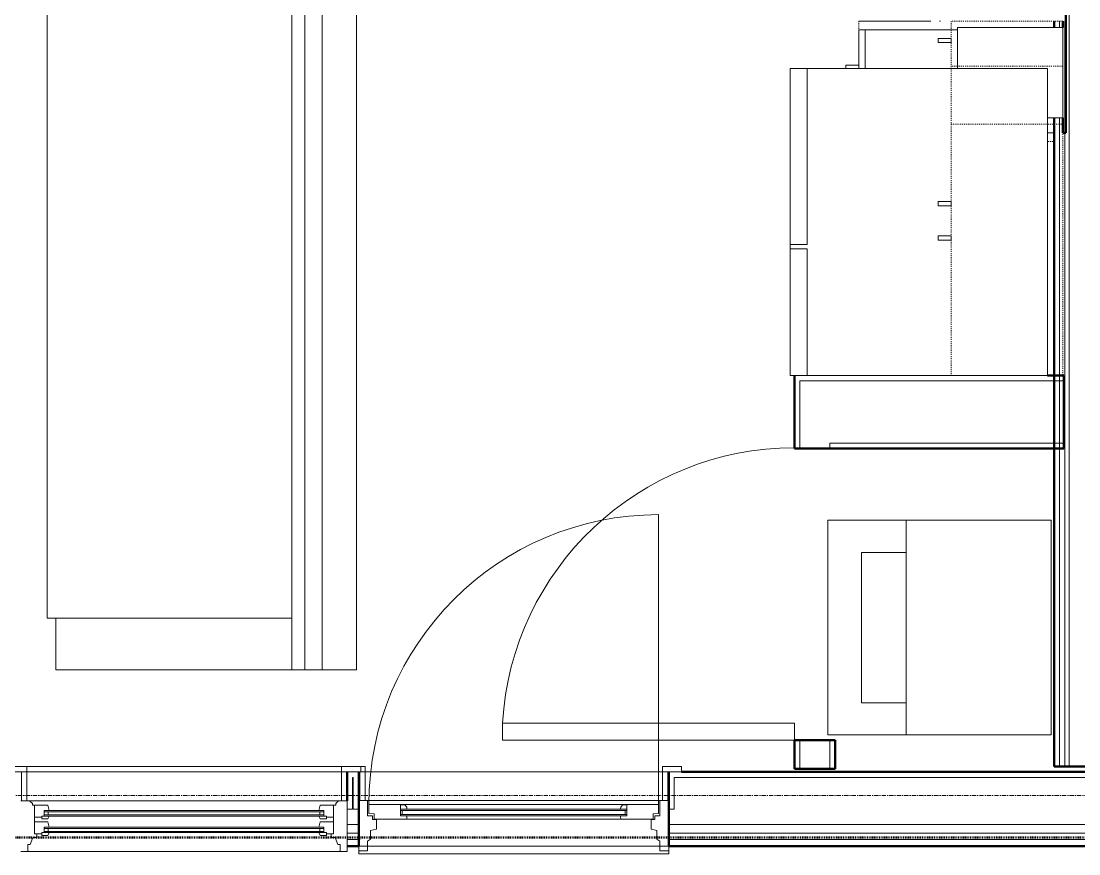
# Model space of a CAD drawing. Header units: inches. Extents: x -4266 to -1814, y 9706 to 12441.
# Drawn here: x -2637.7 to -2514.5, y 11275.4 to 11372.4 of the extents above; entities that cross this region are included whole.
import ezdxf

# ---------------------------------------------------------------- set-up
doc = ezdxf.new("R2010")
doc.units = ezdxf.units.IN
doc.header["$MEASUREMENT"] = 0
for name, pattern in [('Dash', [0.25, 0.125, -0.125]), ('Dash 1_16_', [0.125, 0.0625, -0.0625]), ('Grid Line 1_2_', [0.875, 0.5, -0.125, 0.125, -0.125])]:
    doc.linetypes.add(name, pattern=pattern)
for name, color, linetype, lineweight in [('A-DOOR-1', 7, 'Continuous', 9), ('A-DOOR-2', 50, 'Continuous', 20), ('A-DOOR-FRAM-1', 50, 'Continuous', 20), ('A-DOOR-FRAM-2', 7, 'Continuous', 9), ('A-DOOR-GLAZ-1', 7, 'Continuous', 9), ('A-GLAZ-1', 7, 'Continuous', 9), ('A-GLAZ-2', 50, 'Continuous', 20), ('A-WALL', 113, 'Continuous', 13), ('A-WALL-3', 250, 'Continuous', 50), ('A-WALL-4', 10, 'Continuous', 13), ('C-PROP-LINE-2', 91, 'Dash 1_16_', 50), ('I-FURN', 30, 'Continuous', 9), ('I-FURN-1', 7, 'Continuous', 9), ('I-WALL-3', 2, 'Continuous', 50), ('P-SANR-FIXT-2', 7, 'Continuous', 9), ('Q-CASE-2', 7, 'Continuous', 9), ('Q-CASE-4', 7, 'Dash', 9), ('Q-CASE-HDLN-1', 7, 'Dash', 9), ('Q-SPCQ-2', 7, 'Continuous', 9), ('S-GRID-1', 1, 'Grid Line 1_2_', 9)]:
    doc.layers.add(name, color=color, linetype=linetype, lineweight=lineweight)

msp = doc.modelspace()

# ---------------------------------------------------------------- linework, layer by layer
at = {"layer": 'A-DOOR-1'}
msp.add_line((-2563.44874, 11281.13315), (-2563.44874, 11314.88315), dxfattribs=at)
for centre, radius, end in [((-2547.62514, 11288.6019), 34.06659, 176.634313), ((-2563.44874, 11281.13315), 33.75, 180)]:
    msp.add_arc(centre, radius, 90, end, dxfattribs=at)
at = {"layer": 'A-DOOR-2'}
for p, q in [((-2547.62514, 11290.6019), (-2581.63297, 11290.6019)), ((-2581.63297, 11288.6019), (-2581.63297, 11290.6019)), ((-2547.62514, 11288.6019), (-2547.62514, 11290.6019)), ((-2547.62514, 11288.6019), (-2581.63297, 11288.6019)), ((-2597.19874, 11280.0709), (-2597.19874, 11281.13315)), ((-2597.19874, 11281.13315), (-2592.76124, 11281.13315)), ((-2593.51124, 11281.13315), (-2593.51124, 11279.8209)), ((-2593.51124, 11281.13315), (-2593.51124, 11281.0709)), ((-2593.51124, 11281.0709), (-2592.99727, 11281.0709)), ((-2592.76124, 11280.5709), (-2593.51124, 11280.5709)), ((-2592.99727, 11281.0709), (-2592.79224, 11280.8189)), ((-2592.79224, 11280.8189), (-2592.76124, 11280.6329)), ((-2567.88624, 11281.13315), (-2592.76124, 11281.13315)), ((-2592.76124, 11280.6329), (-2592.76124, 11280.5709)), ((-2563.44874, 11281.13315), (-2567.88624, 11281.13315)), ((-2567.85524, 11280.8189), (-2567.88624, 11280.6329)), ((-2567.88624, 11280.6329), (-2567.88624, 11280.5709)), ((-2567.88624, 11280.5709), (-2567.13624, 11280.5709)), ((-2567.65021, 11281.0709), (-2567.85524, 11280.8189)), ((-2567.13624, 11281.0709), (-2567.65021, 11281.0709)), ((-2567.13624, 11281.13315), (-2567.13624, 11279.8209)), ((-2567.13624, 11281.13315), (-2567.13624, 11281.0709)), ((-2563.44874, 11280.0709), (-2563.44874, 11281.13315)), ((-2596.58238, 11280.06014), (-2597.19874, 11280.0709)), ((-2596.58238, 11279.41465), (-2596.58238, 11280.06014)), ((-2596.58238, 11279.41465), (-2592.76124, 11279.41465)), ((-2593.51124, 11279.8209), (-2592.76124, 11279.8209)), ((-2592.76124, 11279.7269), (-2592.79158, 11279.41465)), ((-2592.76124, 11279.8209), (-2592.76124, 11279.7269)), ((-2567.88624, 11279.4144), (-2592.76124, 11279.4144)), ((-2567.88624, 11279.8209), (-2567.88624, 11279.7269)), ((-2567.13624, 11279.8209), (-2567.88624, 11279.8209)), ((-2567.88624, 11279.7269), (-2567.85589, 11279.41465)), ((-2564.06509, 11279.41465), (-2567.88624, 11279.41465)), ((-2564.06509, 11280.06014), (-2563.44874, 11280.0709)), ((-2564.06509, 11279.41465), (-2564.06509, 11280.06014))]:
    msp.add_line(p, q, dxfattribs=at)
at = {"layer": 'A-DOOR-FRAM-1'}
for p, q in [((-2598.38624, 11275.7269), (-2598.38624, 11281.6019)), ((-2598.01124, 11281.6019), (-2598.38624, 11281.6019)), ((-2598.38624, 11281.6019), (-2597.35499, 11281.6019)), ((-2598.38624, 11281.6019), (-2598.26124, 11281.6019)), ((-2597.63624, 11281.6019), (-2563.01124, 11281.6019)), ((-2597.35499, 11281.6019), (-2597.35499, 11279.8199)), ((-2563.29249, 11281.6019), (-2563.29249, 11279.8199)), ((-2562.26124, 11281.6019), (-2563.29249, 11281.6019)), ((-2562.38624, 11281.6019), (-2562.26124, 11281.6019)), ((-2562.26124, 11275.7269), (-2562.26124, 11281.6019)), ((-2597.35499, 11279.8199), (-2596.77624, 11279.8199)), ((-2596.77624, 11279.8199), (-2596.77624, 11279.3829)), ((-2596.77624, 11279.3829), (-2596.32374, 11279.3829)), ((-2596.32374, 11279.3829), (-2596.32374, 11278.24557)), ((-2563.87124, 11279.3829), (-2564.32374, 11279.3829)), ((-2564.32374, 11279.3829), (-2564.32374, 11278.24557)), ((-2563.87124, 11279.8199), (-2563.87124, 11279.3829)), ((-2563.29249, 11279.8199), (-2563.87124, 11279.8199)), ((-2596.32374, 11278.24557), (-2597.01124, 11278.09039)), ((-2597.01124, 11278.09039), (-2597.01124, 11277.08924)), ((-2564.32374, 11278.24557), (-2563.63624, 11278.09039)), ((-2563.63624, 11278.09039), (-2563.63624, 11277.08924)), ((-2599.71202, 11277.0394), (-2598.38624, 11277.0394)), ((-2597.01124, 11277.08924), (-2597.35499, 11276.84854)), ((-2597.35499, 11276.84854), (-2597.35499, 11275.7269)), ((-2563.63624, 11277.08924), (-2563.29249, 11276.84854)), ((-2563.29249, 11276.84854), (-2563.29249, 11275.7269)), ((-2560.63624, 11277.0394), (-2562.26124, 11277.0394)), ((-2598.38624, 11275.38315), (-2598.38624, 11276.2894)), ((-2598.38624, 11275.7269), (-2597.35499, 11275.7269)), ((-2562.26124, 11275.38315), (-2598.38624, 11275.38315)), ((-2562.26124, 11275.7269), (-2563.29249, 11275.7269)), ((-2562.26124, 11276.2894), (-2562.26124, 11275.38315))]:
    msp.add_line(p, q, dxfattribs=at)
at = {"layer": 'A-DOOR-FRAM-2'}
for p, q in [((-2598.14952, 11285.5394), (-2597.63624, 11285.5394)), ((-2597.63624, 11285.5394), (-2597.63624, 11284.9144)), ((-2563.01124, 11285.5394), (-2560.76124, 11285.5394)), ((-2563.01124, 11284.9144), (-2563.01124, 11285.5394)), ((-2560.76124, 11285.5394), (-2560.76124, 11284.9144)), ((-2598.26124, 11281.6019), (-2598.26124, 11284.9144)), ((-2598.14952, 11284.9144), (-2597.63624, 11284.9144)), ((-2597.63624, 11284.9144), (-2598.14952, 11284.9144)), ((-2597.63624, 11284.9144), (-2597.63624, 11281.6019)), ((-2563.01124, 11284.9144), (-2562.38624, 11284.9144)), ((-2563.01124, 11281.6019), (-2563.01124, 11284.9144)), ((-2560.76124, 11284.9144), (-2563.01124, 11284.9144)), ((-2562.38624, 11284.9144), (-2562.38624, 11281.6019)), ((-2597.63624, 11281.6019), (-2598.26124, 11281.6019)), ((-2562.38624, 11281.6019), (-2563.01124, 11281.6019))]:
    msp.add_line(p, q, dxfattribs=at)
at = {"layer": 'A-DOOR-GLAZ-1'}
for p, q in [((-2593.51124, 11280.4144), (-2592.76124, 11280.4144)), ((-2593.30124, 11279.9769), (-2593.30124, 11280.4144)), ((-2567.88624, 11280.57065), (-2592.76124, 11280.57065)), ((-2567.88624, 11280.4144), (-2592.76124, 11280.4144)), ((-2567.13624, 11280.4144), (-2567.88624, 11280.4144)), ((-2567.34624, 11279.9769), (-2567.34624, 11280.4144)), ((-2592.76124, 11279.9769), (-2593.51124, 11279.9769)), ((-2567.88624, 11279.9769), (-2592.76124, 11279.9769)), ((-2567.88624, 11279.82065), (-2592.76124, 11279.82065)), ((-2567.88624, 11279.9769), (-2567.13624, 11279.9769))]:
    msp.add_line(p, q, dxfattribs=at)
at = {"layer": 'A-GLAZ-1'}
for p, q in [((-2598.14952, 11285.5394), (-2639.29796, 11285.5394)), ((-2637.04796, 11284.9144), (-2637.04796, 11285.5394)), ((-2600.39952, 11284.9144), (-2600.39952, 11285.5394)), ((-2598.14952, 11284.9144), (-2598.14952, 11285.5394)), ((-2639.29796, 11284.9144), (-2598.14952, 11284.9144)), ((-2599.77452, 11284.9144), (-2637.67296, 11284.9144)), ((-2637.67296, 11284.9144), (-2637.67296, 11281.5394)), ((-2637.04796, 11281.5394), (-2637.04796, 11284.9144)), ((-2600.39952, 11281.5394), (-2600.39952, 11284.9144)), ((-2599.77452, 11281.5394), (-2599.77452, 11284.9144)), ((-2637.67296, 11281.5394), (-2599.77452, 11281.5394)), ((-2635.01671, 11280.2894), (-2634.42296, 11280.2894)), ((-2634.54796, 11279.9144), (-2634.54796, 11280.2894)), ((-2603.02452, 11280.4144), (-2634.42296, 11280.4144)), ((-2603.02452, 11280.2894), (-2634.42296, 11280.2894)), ((-2602.43077, 11280.2894), (-2603.02452, 11280.2894)), ((-2602.89952, 11279.9144), (-2602.89952, 11280.2894)), ((-2635.01671, 11279.9144), (-2634.42296, 11279.9144)), ((-2603.02452, 11279.9144), (-2634.42296, 11279.9144)), ((-2603.02452, 11279.7894), (-2634.42296, 11279.7894)), ((-2602.43077, 11279.9144), (-2603.02452, 11279.9144)), ((-2635.01671, 11278.3519), (-2634.42296, 11278.3519)), ((-2635.01671, 11277.9769), (-2634.42296, 11277.9769)), ((-2634.54796, 11277.9769), (-2634.54796, 11278.3519)), ((-2603.02452, 11278.4769), (-2634.42296, 11278.4769)), ((-2603.02452, 11278.3519), (-2634.42296, 11278.3519)), ((-2603.02452, 11277.9769), (-2634.42296, 11277.9769)), ((-2603.02452, 11277.8519), (-2634.42296, 11277.8519)), ((-2602.43077, 11278.3519), (-2603.02452, 11278.3519)), ((-2602.43077, 11277.9769), (-2603.02452, 11277.9769)), ((-2602.89952, 11277.9769), (-2602.89952, 11278.3519))]:
    msp.add_line(p, q, dxfattribs=at)
at = {"layer": 'A-GLAZ-2'}
for p, q in [((-2599.71202, 11281.5394), (-2637.73546, 11281.5394)), ((-2636.39171, 11281.25924), (-2636.72559, 11281.5394)), ((-2601.05577, 11281.25924), (-2600.72189, 11281.5394)), ((-2599.71202, 11275.6644), (-2599.71202, 11281.5394)), ((-2636.39171, 11281.25924), (-2636.39171, 11281.0394)), ((-2636.39171, 11281.0394), (-2634.57921, 11281.0394)), ((-2636.14171, 11277.7269), (-2636.14171, 11281.0394)), ((-2635.01671, 11279.7894), (-2635.01671, 11280.4144)), ((-2634.42296, 11280.4144), (-2635.01671, 11280.4144)), ((-2634.57921, 11281.0394), (-2634.42296, 11280.4144)), ((-2602.86827, 11281.0394), (-2603.02452, 11280.4144)), ((-2603.02452, 11280.4144), (-2602.43077, 11280.4144)), ((-2601.05577, 11281.0394), (-2602.86827, 11281.0394)), ((-2602.43077, 11279.7894), (-2602.43077, 11280.4144)), ((-2601.30577, 11277.7269), (-2601.30577, 11281.0394)), ((-2601.05577, 11281.25924), (-2601.05577, 11281.0394)), ((-2636.14171, 11279.6644), (-2635.29796, 11279.6644)), ((-2636.14171, 11279.1019), (-2634.57921, 11279.1019)), ((-2635.29796, 11279.7894), (-2635.29796, 11279.44565)), ((-2634.42608, 11279.7894), (-2635.29796, 11279.7894)), ((-2634.57921, 11279.44565), (-2635.29796, 11279.44565)), ((-2634.57921, 11279.44565), (-2634.42608, 11279.7894)), ((-2634.57921, 11279.1019), (-2634.42296, 11278.4769)), ((-2602.86827, 11279.1019), (-2603.02452, 11278.4769)), ((-2602.86827, 11279.44565), (-2603.02139, 11279.7894)), ((-2603.02139, 11279.7894), (-2602.14952, 11279.7894)), ((-2602.86827, 11279.44565), (-2602.14952, 11279.44565)), ((-2601.30577, 11279.1019), (-2602.86827, 11279.1019)), ((-2602.14952, 11279.7894), (-2602.14952, 11279.44565)), ((-2601.30577, 11279.6644), (-2602.14952, 11279.6644)), ((-2635.29796, 11277.8519), (-2635.29796, 11277.50815)), ((-2634.42608, 11277.8519), (-2635.29796, 11277.8519)), ((-2635.01671, 11277.8519), (-2635.01671, 11278.4769)), ((-2634.42296, 11278.4769), (-2635.01671, 11278.4769)), ((-2634.57921, 11277.50815), (-2634.42608, 11277.8519)), ((-2603.02452, 11278.4769), (-2602.43077, 11278.4769)), ((-2602.86827, 11277.50815), (-2603.02139, 11277.8519)), ((-2603.02139, 11277.8519), (-2602.14952, 11277.8519)), ((-2602.43077, 11277.8519), (-2602.43077, 11278.4769)), ((-2602.14952, 11277.8519), (-2602.14952, 11277.50815)), ((-2636.64827, 11276.4769), (-2636.32921, 11277.2894)), ((-2636.32921, 11277.2894), (-2635.86046, 11277.2894)), ((-2636.14171, 11277.7269), (-2635.29796, 11277.7269)), ((-2635.86046, 11277.2894), (-2635.86046, 11277.7269)), ((-2634.57921, 11277.50815), (-2635.29796, 11277.50815)), ((-2602.86827, 11277.50815), (-2602.14952, 11277.50815)), ((-2601.30577, 11277.7269), (-2602.14952, 11277.7269)), ((-2601.58702, 11277.2894), (-2601.58702, 11277.7269)), ((-2601.11827, 11277.2894), (-2601.58702, 11277.2894)), ((-2600.7992, 11276.4769), (-2601.11827, 11277.2894)), ((-2599.71202, 11277.0394), (-2598.21202, 11277.0394)), ((-2637.73546, 11275.6644), (-2599.71202, 11275.6644)), ((-2636.92296, 11276.4769), (-2636.64827, 11276.4769)), ((-2636.92296, 11275.6644), (-2636.92296, 11276.4769)), ((-2600.52452, 11276.4769), (-2600.7992, 11276.4769)), ((-2600.52452, 11275.6644), (-2600.52452, 11276.4769))]:
    msp.add_line(p, q, dxfattribs=at)
at = {"layer": 'A-WALL'}
for p, q in [((-2515.62374, 11285.5394), (-2515.62374, 11641.2394)), ((-2516.74874, 11371.6019), (-2516.74874, 11372.3519)), ((-2516.12374, 11285.5394), (-2516.12374, 11372.3519)), ((-2516.74874, 11285.5394), (-2516.74874, 11361.1019))]:
    msp.add_line(p, q, dxfattribs=at)
at = {"layer": 'A-WALL-3'}
for p, q in [((-2515.99733, 11359.3519), (-2515.99733, 11423.3644)), ((-2516.37233, 11372.3519), (-2516.37233, 11371.6019)), ((-2516.37233, 11361.1019), (-2516.37233, 11359.3519)), ((-2516.37233, 11359.3519), (-2515.99733, 11359.3519)), ((-2547.62514, 11331.1019), (-2547.62514, 11322.6019)), ((-2516.25014, 11331.1019), (-2518.12374, 11331.1019)), ((-2516.25014, 11322.6019), (-2516.25014, 11331.1019)), ((-2547.62514, 11322.6019), (-2542.87514, 11322.6019)), ((-2542.87514, 11322.6019), (-2516.25014, 11322.6019)), ((-2542.87514, 11288.6019), (-2547.62514, 11288.6019)), ((-2547.62514, 11288.6019), (-2547.62514, 11285.2894)), ((-2542.87514, 11285.2894), (-2542.87514, 11288.6019)), ((-2547.62514, 11285.2894), (-2542.87514, 11285.2894)), ((-2599.71202, 11284.9144), (-2599.71202, 11281.5394)), ((-2598.38624, 11276.2894), (-2598.38624, 11284.9144)), ((-2562.26124, 11284.9144), (-2562.26124, 11276.2894)), ((-2447.29796, 11284.9144), (-2560.76124, 11284.9144)), ((-2599.71202, 11276.2894), (-2598.38624, 11276.2894)), ((-2562.26124, 11276.2894), (-2445.73546, 11276.2894))]:
    msp.add_line(p, q, dxfattribs=at)
at = {"layer": 'A-WALL-4'}
for p, q in [((-2547.00014, 11330.4769), (-2547.00014, 11322.6019)), ((-2547.00014, 11330.4769), (-2543.50014, 11330.4769)), ((-2543.50014, 11330.4769), (-2542.87514, 11330.4769)), ((-2516.25014, 11330.4769), (-2542.87514, 11330.4769)), ((-2543.50014, 11323.2269), (-2543.50014, 11322.6019)), ((-2543.50014, 11323.2269), (-2542.87514, 11323.2269)), ((-2516.25014, 11323.2269), (-2542.87514, 11323.2269)), ((-2547.00014, 11288.6019), (-2547.00014, 11285.2894)), ((-2543.50014, 11288.6019), (-2543.50014, 11285.2894)), ((-2599.08702, 11284.2894), (-2599.08702, 11280.6019)), ((-2599.01124, 11284.2894), (-2599.08702, 11284.2894)), ((-2599.01124, 11280.6019), (-2599.01124, 11284.2894)), ((-2597.63624, 11284.9144), (-2563.01124, 11284.9144)), ((-2561.63624, 11284.2894), (-2561.63624, 11280.6019)), ((-2446.36046, 11284.2894), (-2561.63624, 11284.2894)), ((-2599.71202, 11280.6019), (-2599.08702, 11280.6019)), ((-2599.01124, 11280.6019), (-2598.38624, 11280.6019)), ((-2562.26124, 11280.6019), (-2561.63624, 11280.6019)), ((-2599.71202, 11278.7894), (-2598.38624, 11278.7894)), ((-2599.71202, 11277.7894), (-2598.38624, 11277.7894)), ((-2562.26124, 11278.7894), (-2445.73546, 11278.7894)), ((-2562.26124, 11277.7894), (-2445.73546, 11277.7894)), ((-2599.71202, 11277.0394), (-2598.38624, 11277.0394)), ((-2562.26124, 11277.0394), (-2445.73546, 11277.0394)), ((-2562.26124, 11276.2894), (-2598.38624, 11276.2894))]:
    msp.add_line(p, q, dxfattribs=at)
at = {"layer": 'C-PROP-LINE-2'}
msp.add_line((-2099.26202, 11277.2894), (-3402.04874, 11277.2894), dxfattribs=at)
at = {"layer": 'I-FURN'}
for p, q in [((-2606.15479, 11380.82206), (-2606.15479, 11296.82206)), ((-2604.65479, 11380.82206), (-2604.65479, 11296.82206)), ((-2602.65479, 11380.82206), (-2602.65479, 11296.82206)), ((-2602.65479, 11296.82206), (-2602.65479, 11380.82206)), ((-2634.65479, 11374.82206), (-2634.65479, 11302.82206)), ((-2634.65479, 11302.82206), (-2633.65479, 11302.82206)), ((-2606.15479, 11302.82206), (-2633.65479, 11302.82206)), ((-2633.65479, 11302.82206), (-2633.65479, 11296.82206)), ((-2633.65479, 11296.82206), (-2606.15479, 11296.82206)), ((-2606.15479, 11296.82206), (-2602.65479, 11296.82206))]:
    msp.add_line(p, q, dxfattribs=at)
at = {"layer": 'I-FURN-1'}
for p, q in [((-2598.65479, 11296.82206), (-2598.65479, 11380.82206)), ((-2602.65479, 11296.82206), (-2598.65479, 11296.82206))]:
    msp.add_line(p, q, dxfattribs=at)
at = {"layer": 'I-WALL-3'}
for p, q in [((-2517.37374, 11372.3519), (-2517.37374, 11371.6019)), ((-2517.37374, 11361.1019), (-2517.37374, 11285.5394)), ((-2517.37374, 11285.5394), (-2508.87374, 11285.5394))]:
    msp.add_line(p, q, dxfattribs=at)
at = {"layer": 'P-SANR-FIXT-2'}
for p, q in [((-2543.71264, 11314.2269), (-2517.71264, 11314.2269)), ((-2543.71264, 11289.2269), (-2543.71264, 11314.2269)), ((-2534.61889, 11314.2269), (-2534.61889, 11289.2269)), ((-2517.71264, 11289.2269), (-2517.71264, 11314.2269)), ((-2539.80639, 11310.4769), (-2539.80639, 11292.9769)), ((-2534.61889, 11310.4769), (-2539.80639, 11310.4769)), ((-2539.80639, 11292.9769), (-2534.61889, 11292.9769)), ((-2517.71264, 11289.2269), (-2543.71264, 11289.2269))]:
    msp.add_line(p, q, dxfattribs=at)
at = {"layer": 'Q-CASE-2'}
for p, q in [((-2516.37233, 11371.6019), (-2528.62233, 11371.6019)), ((-2528.62233, 11371.6019), (-2528.62233, 11366.8519)), ((-2516.37233, 11361.1019), (-2516.37233, 11371.6019)), ((-2540.12374, 11371.3519), (-2539.37374, 11371.3519)), ((-2540.12374, 11366.8519), (-2540.12374, 11371.3519)), ((-2528.62233, 11371.3519), (-2539.37374, 11371.3519)), ((-2539.37374, 11371.3519), (-2539.37374, 11366.8519)), ((-2529.37233, 11370.3519), (-2530.87159, 11370.3519)), ((-2530.87159, 11370.3519), (-2530.87159, 11369.86345)), ((-2529.37233, 11370.3519), (-2529.37233, 11369.86345)), ((-2530.87159, 11369.86345), (-2529.37233, 11369.86345)), ((-2540.12374, 11367.2269), (-2541.62374, 11367.2269)), ((-2541.62374, 11367.2269), (-2541.62374, 11366.8519)), ((-2540.12374, 11366.8519), (-2540.12374, 11367.2269)), ((-2518.12374, 11361.1019), (-2516.37233, 11361.1019)), ((-2518.12374, 11359.3519), (-2517.37374, 11359.3519)), ((-2529.37233, 11351.3519), (-2530.87159, 11351.3519)), ((-2530.87159, 11351.3519), (-2530.87159, 11350.86345)), ((-2530.87159, 11350.86345), (-2529.37233, 11350.86345)), ((-2529.37233, 11351.3519), (-2529.37233, 11350.86345)), ((-2529.37233, 11347.3519), (-2530.87159, 11347.3519)), ((-2530.87159, 11347.3519), (-2530.87159, 11346.86345)), ((-2530.87159, 11346.86345), (-2529.37233, 11346.86345)), ((-2529.37233, 11347.3519), (-2529.37233, 11346.86345))]:
    msp.add_line(p, q, dxfattribs=at)
at = {"layer": 'Q-CASE-4'}
for p, q in [((-2516.37233, 11372.3519), (-2529.37233, 11372.3519)), ((-2529.37233, 11372.3519), (-2529.37233, 11360.3519)), ((-2516.37233, 11360.3519), (-2516.37233, 11372.3519)), ((-2516.37233, 11367.1019), (-2529.37233, 11367.1019)), ((-2529.37233, 11367.1019), (-2529.37233, 11331.1019)), ((-2516.37233, 11331.1019), (-2516.37233, 11367.1019)), ((-2529.37233, 11360.3519), (-2516.37233, 11360.3519)), ((-2529.37233, 11331.1019), (-2516.37233, 11331.1019))]:
    msp.add_line(p, q, dxfattribs=at)
at = {"layer": 'Q-CASE-HDLN-1'}
for p, q in [((-2540.12374, 11372.3519), (-2540.12374, 11366.8519)), ((-2518.12374, 11358.3519), (-2517.37374, 11358.3519))]:
    msp.add_line(p, q, dxfattribs=at)
at = {"layer": 'Q-SPCQ-2'}
for p, q in [((-2531.72308, 11372.3519), (-2540.12374, 11372.3519)), ((-2530.61193, 11372.3519), (-2530.73004, 11372.3519)), ((-2548.12374, 11366.8519), (-2518.12374, 11366.8519)), ((-2548.12374, 11331.1019), (-2548.12374, 11366.8519)), ((-2548.12374, 11346.3519), (-2548.12374, 11366.8519)), ((-2546.12374, 11366.8519), (-2548.12374, 11366.8519)), ((-2546.12374, 11366.8519), (-2546.12374, 11346.3519)), ((-2518.12374, 11366.8519), (-2518.12374, 11331.1019)), ((-2548.12374, 11346.3519), (-2546.12374, 11346.3519)), ((-2548.12374, 11331.1019), (-2548.12374, 11345.8519)), ((-2546.12374, 11345.8519), (-2548.12374, 11345.8519)), ((-2546.12374, 11345.8519), (-2546.12374, 11331.1019)), ((-2518.12374, 11331.1019), (-2548.12374, 11331.1019)), ((-2548.12374, 11331.1019), (-2546.12374, 11331.1019))]:
    msp.add_line(p, q, dxfattribs=at)
at = {"layer": 'S-GRID-1'}
msp.add_line((-1814.20638, 11282.1894), (-4168.71446, 11282.1894), dxfattribs=at)

doc.saveas('drawing.dxf')
